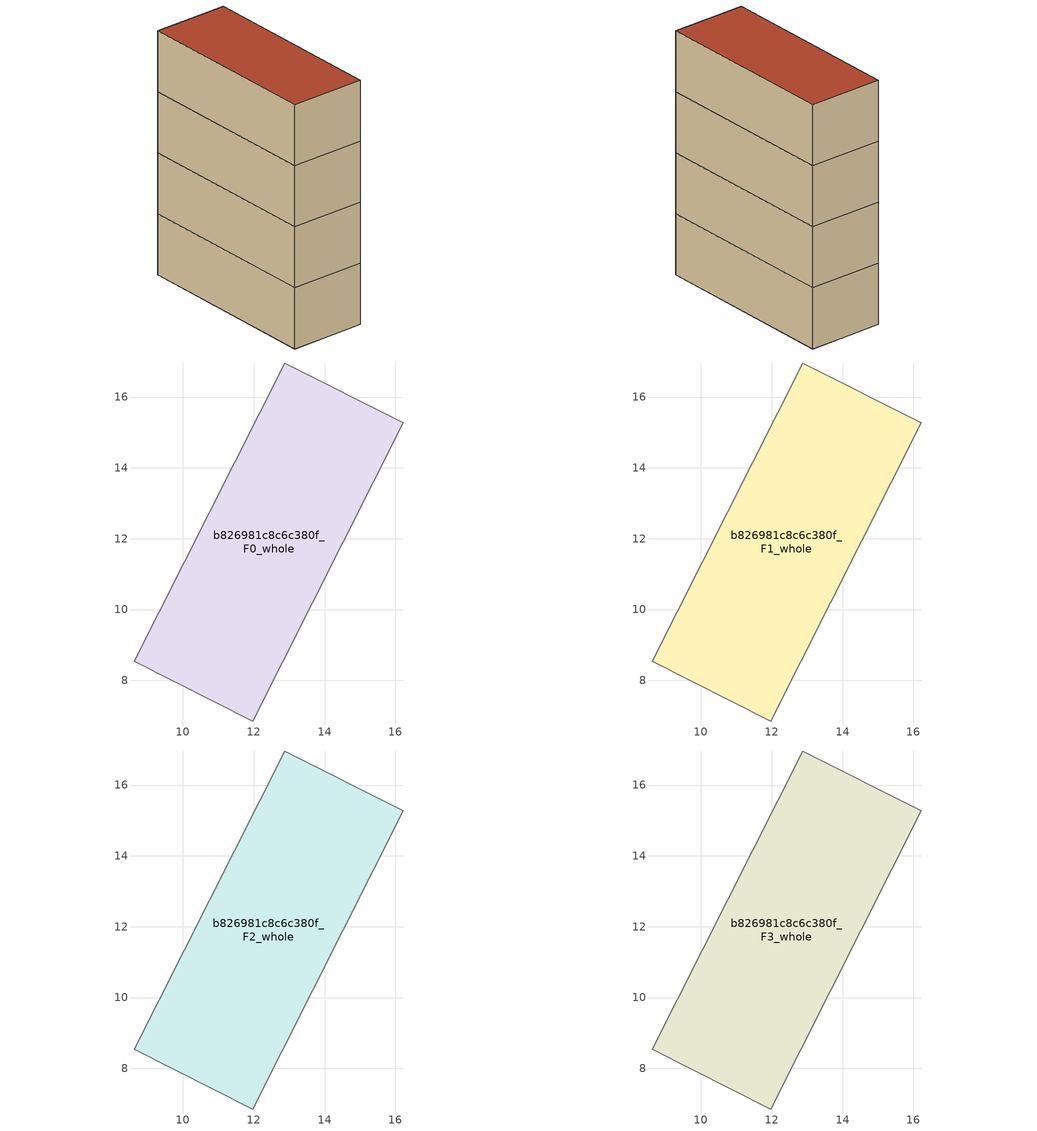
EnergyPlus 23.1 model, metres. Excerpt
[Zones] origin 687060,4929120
b826981c8c6c380f_F0_whole
 floor ground (EU_floor_Construction): 11.98,6.86 16.22,15.27 12.87,16.96 8.62,8.54 z0
 wall adiabatic (EU_wall_Construction): 8.62,8.54 12.87,16.96 16.22,15.27 11.98,6.86 8.62,8.54 z0:3
b826981c8c6c380f_F1_whole
 floor to b826981c8c6c380f_F0_whole (EU_floor_Construction): 11.98,6.86 16.22,15.27 12.87,16.96 8.62,8.54 z3
 wall adiabatic (EU_wall_Construction): 8.62,8.54 12.87,16.96 16.22,15.27 11.98,6.86 8.62,8.54 z3:6
b826981c8c6c380f_F2_whole
 floor to b826981c8c6c380f_F1_whole (EU_floor_Construction): 11.98,6.86 16.22,15.27 12.87,16.96 8.62,8.54 z6
 wall adiabatic (EU_wall_Construction): 8.62,8.54 12.87,16.96 16.22,15.27 11.98,6.86 8.62,8.54 z6:9
b826981c8c6c380f_F3_whole
 floor to b826981c8c6c380f_F2_whole (EU_floor_Construction): 11.98,6.86 16.22,15.27 12.87,16.96 8.62,8.54 z9
 wall adiabatic (EU_wall_Construction): 8.62,8.54 12.87,16.96 16.22,15.27 11.98,6.86 8.62,8.54 z9:12
 roof outside (EU_roof_Construction): 16.22,15.27 11.98,6.86 8.62,8.54 12.87,16.96 z12
[Building]
EU S2 Campaign: North Axis=0; Terrain=City; Solar Distribution=FullExterior
[Site:Location]
Bologna: Latitude=44.5; Longitude=11.25; Time Zone=1; Elevation=37
[SizingPeriod:WeatherFileDays]
AnnualSizingPeriod: Begin Month=1; Begin Day of Month=1; End Month=12; End Day of Month=31; Day of Week for Start Day=Monday; Use Weather File Daylight Saving Period=No; Use Weather File Rain and Snow Indicators=No
[MATERIAL]
EU_InternalMass_Material: Roughness=MediumRough; Thickness=0.1; Conductivity=1; Density=1800; Specific Heat=900; Thermal Absorptance=0.9; Solar Absorptance=0.7; Visible Absorptance=0.7
[MATERIAL:NOMASS] Roughness=MediumRough; Thermal Absorptance=0.9; Solar Absorptance=0.7; Visible Absorptance=0.7
Name | Thermal Resistance
EU_wall_NoMass | 0.937881
EU_roof_NoMass | 0.548572
EU_floor_NoMass | 0.71348
[CONSTRUCTION]
EU_wall_Construction: EU_wall_NoMass
EU_roof_Construction: EU_roof_NoMass
EU_floor_Construction: EU_floor_NoMass
EU_InternalMass_Construction: EU_InternalMass_Material
[ZONE] Type=1; Multiplier=1; Ceiling Height=autocalculate; Floor Area=autocalculate; Part of Total Floor Area=Yes
Name | Volume
b826981c8c6c380f_F0_whole | 106.22
b826981c8c6c380f_F1_whole; b826981c8c6c380f_F2_whole; b826981c8c6c380f_F3_whole | 106.219
[INTERNALMASS] Construction=EU_InternalMass_Construction; Surface Area=35.4064
Name | Zone or ZoneList
b826981c8c6c380f_F0_whole_EU_InternalMass | b826981c8c6c380f_F0_whole
b826981c8c6c380f_F1_whole_EU_InternalMass | b826981c8c6c380f_F1_whole
b826981c8c6c380f_F2_whole_EU_InternalMass | b826981c8c6c380f_F2_whole
b826981c8c6c380f_F3_whole_EU_InternalMass | b826981c8c6c380f_F3_whole
[OTHEREQUIPMENT] Fuel Type=Electricity; Design Level Calculation Method=Watts/Area; Power per Zone Floor Area=1; Fraction Latent=0; Fraction Radiant=0; Fraction Lost=0; Carbon Dioxide Generation Rate=0; EndUse Subcategory=EU_Step8_InternalGains
Name | Zone or ZoneList or Space or SpaceList | Schedule
EU_Step8_InternalGain_b826981c8c6c380f_F0_whole_f000 | b826981c8c6c380f_F0_whole | EU_Step8_GainSchedule_b826981c8c6c380f_F0_whole_f000
EU_Step8_InternalGain_b826981c8c6c380f_F1_whole_f000 | b826981c8c6c380f_F1_whole | EU_Step8_GainSchedule_b826981c8c6c380f_F1_whole_f000
EU_Step8_InternalGain_b826981c8c6c380f_F2_whole_f000 | b826981c8c6c380f_F2_whole | EU_Step8_GainSchedule_b826981c8c6c380f_F2_whole_f000
EU_Step8_InternalGain_b826981c8c6c380f_F3_whole_f000 | b826981c8c6c380f_F3_whole | EU_Step8_GainSchedule_b826981c8c6c380f_F3_whole_f000
[ZONEVENTILATION:DESIGNFLOWRATE] Schedule=EU_AlwaysOn; Design Flow Rate Calculation Method=AirChanges/Hour; Air Changes per Hour=0.687892; Ventilation Type=Natural; Fan Pressure Rise=0; Fan Total Efficiency=1; Constant Term Coefficient=1; Temperature Term Coefficient=0; Velocity Term Coefficient=0; Velocity Squared Term Coefficient=0; Minimum Indoor Temperature=-100; Maximum Indoor Temperature=100; Delta Temperature=-100; Minimum Outdoor Temperature=-100; Maximum Outdoor Temperature=100; Maximum Wind Speed=40
Name | Zone or ZoneList or Space or SpaceList
EU_ConstantAir_b826981c8c6c380f_F0_whole | b826981c8c6c380f_F0_whole
EU_ConstantAir_b826981c8c6c380f_F1_whole | b826981c8c6c380f_F1_whole
EU_ConstantAir_b826981c8c6c380f_F2_whole | b826981c8c6c380f_F2_whole
EU_ConstantAir_b826981c8c6c380f_F3_whole | b826981c8c6c380f_F3_whole
[HVACTEMPLATE:THERMOSTAT] Constant Heating Setpoint=20; Constant Cooling Setpoint=50
EU_HeatOnly_b826981c8c6c380f_F0_whole; EU_HeatOnly_b826981c8c6c380f_F1_whole; EU_HeatOnly_b826981c8c6c380f_F2_whole; EU_HeatOnly_b826981c8c6c380f_F3_whole
[HVACTEMPLATE:ZONE:IDEALLOADSAIRSYSTEM] System Availability Schedule=EU_AlwaysOn; Maximum Heating Supply Air Temperature=50; Minimum Cooling Supply Air Temperature=13; Maximum Heating Supply Air Humidity Ratio=0.0156; Minimum Cooling Supply Air Humidity Ratio=0.0077; Heating Limit=NoLimit; Cooling Limit=NoLimit; Heating Availability Schedule=EU_AlwaysOn; Cooling Availability Schedule=EU_CoolingOff; Dehumidification Control Type=ConstantSensibleHeatRatio; Cooling Sensible Heat Ratio=0.7; Dehumidification Setpoint=60; Humidification Control Type=None; Humidification Setpoint=30; Outdoor Air Method=None; Outdoor Air Flow Rate per Person=0.00944; Outdoor Air Flow Rate per Zone Floor Area=0; Outdoor Air Flow Rate per Zone=0; Demand Controlled Ventilation Type=None; Outdoor Air Economizer Type=NoEconomizer; Heat Recovery Type=None; Sensible Heat Recovery Effectiveness=0.7; Latent Heat Recovery Effectiveness=0.65
Name | Template Thermostat
b826981c8c6c380f_F0_whole | EU_HeatOnly_b826981c8c6c380f_F0_whole
b826981c8c6c380f_F1_whole | EU_HeatOnly_b826981c8c6c380f_F1_whole
b826981c8c6c380f_F2_whole | EU_HeatOnly_b826981c8c6c380f_F2_whole
b826981c8c6c380f_F3_whole | EU_HeatOnly_b826981c8c6c380f_F3_whole
[SIZING:ZONE] Zone Cooling Design Supply Air Temperature Input Method=SupplyAirTemperature; Zone Cooling Design Supply Air Temperature=13; Zone Heating Design Supply Air Temperature Input Method=SupplyAirTemperature; Zone Heating Design Supply Air Temperature=50; Zone Cooling Design Supply Air Humidity Ratio=0.008; Zone Heating Design Supply Air Humidity Ratio=0.008; Cooling Design Air Flow Method=DesignDay; Cooling Design Air Flow Rate=0; Cooling Minimum Air Flow per Zone Floor Area=0.000762; Cooling Minimum Air Flow=0; Cooling Minimum Air Flow Fraction=0.2; Heating Design Air Flow Method=DesignDay; Heating Design Air Flow Rate=0; Heating Maximum Air Flow per Zone Floor Area=0.002032; Heating Maximum Air Flow=0.141576; Heating Maximum Air Flow Fraction=0.3; Account for Dedicated Outdoor Air System=No; Dedicated Outdoor Air System Control Strategy=NeutralSupplyAir; Dedicated Outdoor Air Low Setpoint Temperature for Design=autosize; Dedicated Outdoor Air High Setpoint Temperature for Design=autosize; Zone Load Sizing Method=Sensible Load Only No Latent Load; Zone Latent Cooling Design Supply Air Humidity Ratio Input Method=HumidityRatioDifference; Zone Cooling Design Supply Air Humidity Ratio Difference=0.005; Zone Latent Heating Design Supply Air Humidity Ratio Input Method=HumidityRatioDifference; Zone Humidification Design Supply Air Humidity Ratio Difference=0.005
b826981c8c6c380f_F0_whole; b826981c8c6c380f_F1_whole; b826981c8c6c380f_F2_whole; b826981c8c6c380f_F3_whole
[SCHEDULE:CONSTANT]
Name | Hourly Value
EU_AlwaysOn | 1
EU_CoolingOff | 0
[SCHEDULE:FILE] Column Number=1; Rows to Skip at Top=0; Number of Hours of Data=8760; Column Separator=Comma; Interpolate to Timestep=No; Minutes per Item=60; Adjust Schedule for Daylight Savings=Yes
Name | File
EU_Step8_GainSchedule_b826981c8c6c380f_F0_whole_f000 | ../../schedules/b826981c8c6c380f/b826981c8c6c380f_F0_whole_f000_gain.csv
EU_Step8_GainSchedule_b826981c8c6c380f_F1_whole_f000 | ../../schedules/b826981c8c6c380f/b826981c8c6c380f_F1_whole_f000_gain.csv
EU_Step8_GainSchedule_b826981c8c6c380f_F2_whole_f000 | ../../schedules/b826981c8c6c380f/b826981c8c6c380f_F2_whole_f000_gain.csv
EU_Step8_GainSchedule_b826981c8c6c380f_F3_whole_f000 | ../../schedules/b826981c8c6c380f/b826981c8c6c380f_F3_whole_f000_gain.csv
